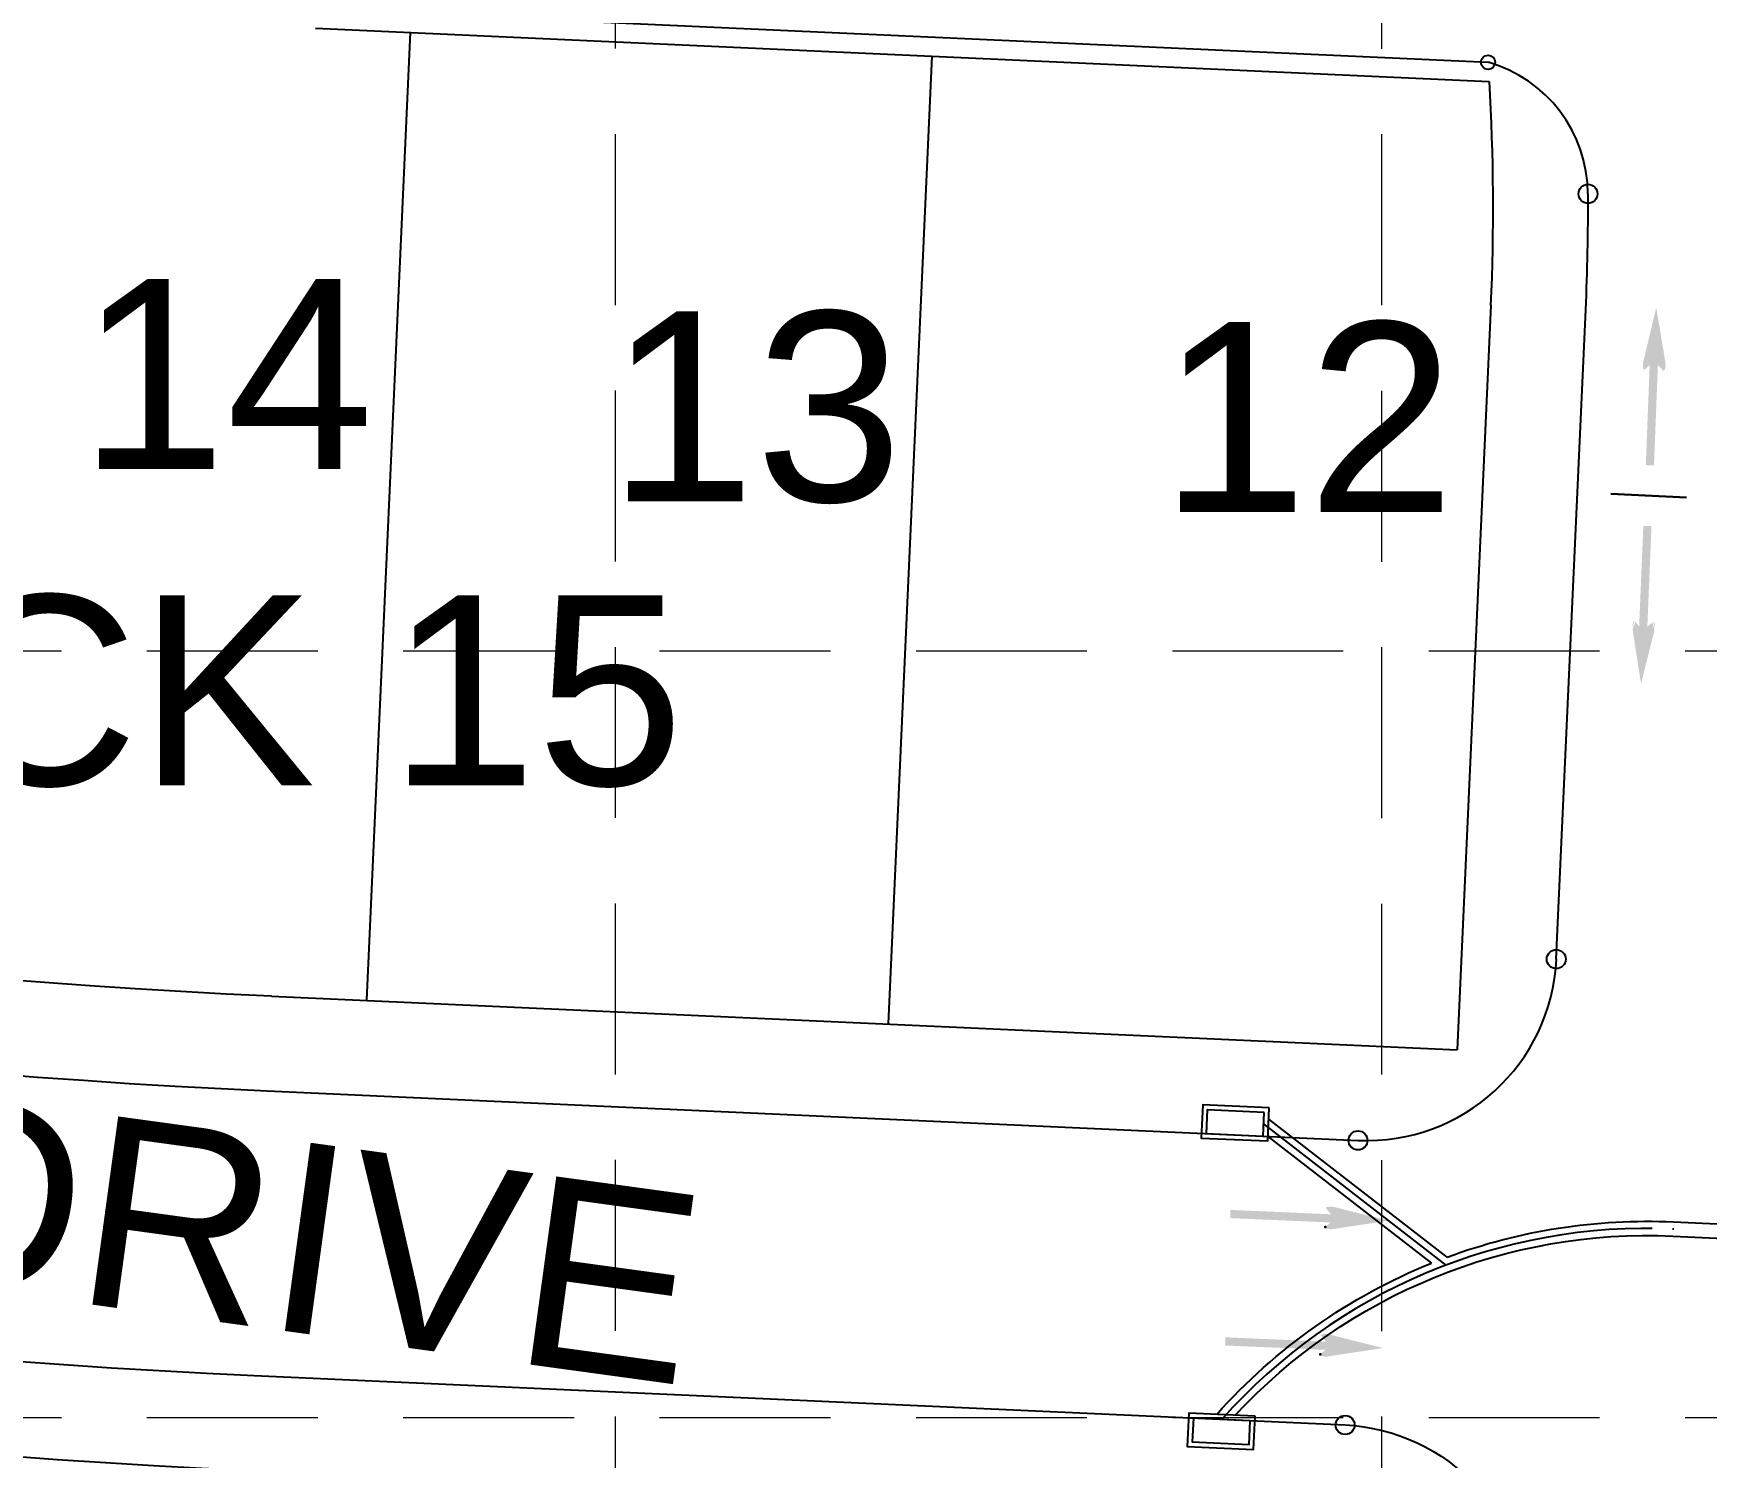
# Model space of a CAD drawing. Header units: feet. Extents: x 10084 to 13321, y 3329 to 8503.
# Drawn here: x 11399.3 to 11575.5, y 6315.5 to 6465.4 of the extents above; entities that cross this region are included whole.
import ezdxf
from ezdxf.enums import TextEntityAlignment as Align

# ---------------------------------------------------------------- set-up
doc = ezdxf.new("R2010")
doc.units = ezdxf.units.FT
doc.header["$LTSCALE"] = 40
doc.header["$MEASUREMENT"] = 0
for name, pattern in [('( Dashdot )', [1.001, 0.5, -0.25, 0.001, -0.25]), ('CENTERX2', [4, 2.5, -0.5, 0.5, -0.5]), ('DASHED', [0.75, 0.5, -0.25]), ('HIDDEN', [0.375, 0.25, -0.125])]:
    doc.linetypes.add(name, pattern=pattern)
for name, color, linetype in [('CURB', 4, 'Continuous'), ('flow arrow', 4, 'Continuous'), ('GRID', 254, 'DASHED'), ('INLET', 4, 'Continuous'), ('LOT', 7, 'Continuous'), ('NAME', 6, 'Continuous'), ('ROW', 3, '( Dashdot )'), ('STORM', 2, 'Continuous'), ('storm CL', 7, 'CENTERX2')]:
    doc.layers.add(name, color=color, linetype=linetype)
doc.styles.get("Standard").update_dxf_attribs({"font": 'ARIAL.TTF'})

msp = doc.modelspace()

# ---------------------------------------------------------------- hatches: boundary and pattern name
at = {"layer": 'flow arrow', "linetype": 'Continuous', "lineweight": 30}
h = msp.add_hatch(color=7, dxfattribs=at)
edge = h.paths.add_edge_path()
edge.add_line((11568.99, 6430.02), (11569.51, 6430.54))
edge.add_line((11569.51, 6430.54), (11569.1, 6419.97))
edge.add_line((11569.1, 6419.97), (11569.96, 6419.93))
edge.add_line((11569.96, 6419.93), (11570.37, 6430.51))
edge.add_line((11570.37, 6430.51), (11570.95, 6429.94))
edge.add_line((11570.95, 6429.94), (11570.95, 6429.93))
edge.add_ellipse((11571.01, 6430.47), major_axis=(-0.022, -0.56), ratio=0.285714, start_angle=345.5033, end_angle=485.8315)
edge.add_line((11571.16, 6430.8), (11571.16, 6430.8))
edge.add_line((11571.16, 6430.8), (11570.2, 6436.57))
edge.add_line((11570.2, 6436.57), (11568.84, 6430.88))
edge.add_line((11568.84, 6430.88), (11568.84, 6430.88))
edge.add_ellipse((11568.96, 6430.56), major_axis=(-0.022, -0.56), ratio=0.285714, start_angle=235.2731, end_angle=377.1827)
edge.add_line((11568.99, 6430.02), (11568.99, 6430.02))
edge.add_line((11568.99, 6430.02), (11568.99, 6430.02))
edge.add_line((11568.99, 6430.02), (11568.99, 6430.02))
h = msp.add_hatch(color=7, dxfattribs=at)
edge = h.paths.add_edge_path()
edge.add_line((11567.92, 6403.56), (11568.4, 6403))
edge.add_line((11568.4, 6403), (11568.84, 6413.57))
edge.add_line((11568.84, 6413.57), (11569.7, 6413.54))
edge.add_line((11569.7, 6413.54), (11569.26, 6402.96))
edge.add_line((11569.26, 6402.96), (11569.89, 6403.49))
edge.add_line((11569.89, 6403.49), (11569.89, 6403.49))
edge.add_ellipse((11569.9, 6402.94), major_axis=(0.023, 0.56), ratio=0.285714, start_angle=-125.8315, end_angle=14.4967, ccw=False)
edge.add_line((11570.02, 6402.61), (11570.02, 6402.61))
edge.add_line((11570.02, 6402.61), (11568.6, 6396.94))
edge.add_line((11568.6, 6396.94), (11567.7, 6402.71))
edge.add_line((11567.7, 6402.71), (11567.71, 6402.71))
edge.add_ellipse((11567.85, 6403.02), major_axis=(0.023, 0.56), ratio=0.285714, start_angle=-17.1827, end_angle=124.7269, ccw=False)
edge.add_line((11567.92, 6403.56), (11567.92, 6403.56))
edge.add_line((11567.92, 6403.56), (11567.92, 6403.56))
edge.add_line((11567.92, 6403.56), (11567.92, 6403.56))
h = msp.add_hatch(color=7, dxfattribs=at)
edge = h.paths.add_edge_path()
edge.add_line((11535.42, 6341.73), (11535.94, 6341.1))
edge.add_line((11535.94, 6341.1), (11525.36, 6341.56))
edge.add_line((11525.36, 6341.56), (11525.33, 6340.7))
edge.add_line((11525.33, 6340.7), (11535.9, 6340.24))
edge.add_line((11535.9, 6340.24), (11535.34, 6339.76))
edge.add_line((11535.34, 6339.76), (11535.34, 6339.76))
edge.add_ellipse((11535.87, 6339.69), major_axis=(-0.559, 0.024), ratio=0.285714, start_angle=342.8173, end_angle=484.7269)
edge.add_line((11536.19, 6339.55), (11536.19, 6339.55))
edge.add_line((11536.19, 6339.55), (11541.96, 6340.43))
edge.add_line((11541.96, 6340.43), (11536.29, 6341.86))
edge.add_line((11536.29, 6341.86), (11536.29, 6341.86))
edge.add_ellipse((11535.96, 6341.75), major_axis=(-0.559, 0.024), ratio=0.285714, start_angle=234.1685, end_angle=374.4967)
edge.add_line((11535.42, 6341.73), (11535.42, 6341.73))
edge.add_line((11535.42, 6341.73), (11535.42, 6341.73))
h = msp.add_hatch(color=7, dxfattribs=at)
edge = h.paths.add_edge_path()
edge.add_line((11534.88, 6328.32), (11535.4, 6327.69))
edge.add_line((11535.4, 6327.69), (11524.83, 6328.15))
edge.add_line((11524.83, 6328.15), (11524.79, 6327.29))
edge.add_line((11524.79, 6327.29), (11535.36, 6326.83))
edge.add_line((11535.36, 6326.83), (11534.81, 6326.36))
edge.add_line((11534.81, 6326.36), (11534.8, 6326.35))
edge.add_ellipse((11535.34, 6326.28), major_axis=(-0.559, 0.024), ratio=0.285714, start_angle=342.8173, end_angle=484.7269)
edge.add_line((11535.65, 6326.14), (11535.65, 6326.14))
edge.add_line((11535.65, 6326.14), (11541.43, 6327.02))
edge.add_line((11541.43, 6327.02), (11535.75, 6328.45))
edge.add_line((11535.75, 6328.45), (11535.76, 6328.45))
edge.add_ellipse((11535.42, 6328.34), major_axis=(-0.559, 0.024), ratio=0.285714, start_angle=234.1685, end_angle=374.4967)
edge.add_line((11534.88, 6328.32), (11534.88, 6328.32))
edge.add_line((11534.88, 6328.32), (11534.88, 6328.32))

# ---------------------------------------------------------------- linework, layer by layer
at = {"layer": 'CURB', "color": 7}
for p, q in [((11429.07, 6467.98), (11552.49, 6462.38)), ((11559.67, 6367.96), (11562.78, 6436.33)), ((11423.91, 6354.09), (11538.79, 6348.88)), ((11422.55, 6324.13), (11537.43, 6318.92))]:
    msp.add_line(p, q, dxfattribs=at)
for centre, radius in [((11552.49, 6462.38), 0.75), ((11563.01, 6448.53), 1), ((11559.67, 6367.96), 1), ((11538.79, 6348.88), 1), ((11537.43, 6318.92), 1)]:
    msp.add_circle(centre, radius, dxfattribs=at)
for centre, radius, start, end in [((11548.51, 6448.44), 14.5, 0.3778, 74.0798), ((11328.02, 6446.98), 235, 357.4031, 0.3778), ((11461.29, 7178.25), 825, 245.90955, 267.40314), ((11461.29, 7178.25), 855, 245.90955, 267.40314), ((11539.7, 6368.86), 20, 267.4032, 357.4031)]:
    msp.add_arc(centre, radius, start, end, dxfattribs=at)
at = {"layer": 'CURB', "color": 7, "extrusion": (0, 0, -1)}
msp.add_arc((-11536.52, 6298.94), 20, 92.5968, 182.5969, dxfattribs=at)
at = {"layer": 'flow arrow', "color": 7, "linetype": 'Continuous', "lineweight": 30}
msp.add_line((11573.39, 6416.57), (11565.4, 6416.93), dxfattribs=at)
for p in [(11535.34, 6339.76), (11534.81, 6326.36)]:
    msp.add_point(p, dxfattribs=at)
at = {"layer": 'GRID', "color": 252, "linetype": 'HIDDEN', "lineweight": 0, "ltscale": 1.8}
for p, q in [((11460.59, 3736.82), (11460.59, 8418.16)), ((11541.3, 3736.8), (11541.3, 8418.16)), ((10169.24, 6400.42), (13236.21, 6400.42)), ((10169.24, 6319.71), (13236.21, 6319.71))]:
    msp.add_line(p, q, dxfattribs=at)
at = {"layer": 'INLET', "color": 5, "flags": 128}
for points in [[(11529.43, 6352.31), (11522.44, 6352.63), (11522.28, 6349.13), (11529.28, 6348.82)], [(11528.91, 6351.83), (11522.92, 6352.11), (11522.81, 6349.61), (11528.8, 6349.34)], [(11527.96, 6319.85), (11520.97, 6320.16), (11520.81, 6316.67), (11527.8, 6316.35)], [(11527.44, 6319.37), (11521.45, 6319.64), (11521.33, 6317.14), (11527.33, 6316.87)]]:
    msp.add_lwpolyline(points, close=True, dxfattribs=at)
at = {"layer": 'LOT', "color": 7}
for p, q in [((11438.97, 6465.53), (11434.35, 6363.63)), ((11493.91, 6463.03), (11489.29, 6361.14))]:
    msp.add_line(p, q, dxfattribs=at)
at = {"layer": 'ROW', "color": 7, "linetype": 'Continuous'}
for p, q in [((11428.98, 6465.98), (11552.62, 6460.37)), ((11552.79, 6436.79), (11549.23, 6358.42)), ((11424.36, 6364.08), (11549.23, 6358.42))]:
    msp.add_line(p, q, dxfattribs=at)
for centre, radius, start, end in [((11328.02, 6446.98), 225, 357.4031, 3.4117), ((11461.29, 7178.25), 815, 245.90955, 267.40314), ((11461.29, 7178.25), 865, 245.90955, 267.40314)]:
    msp.add_arc(centre, radius, start, end, dxfattribs=at)
at = {"layer": 'STORM', "color": 5}
for p, q in [((11529.38, 6351.13), (11548.16, 6336.58)), ((11529.3, 6349.3), (11546.53, 6335.95))]:
    msp.add_line(p, q, dxfattribs=at)
at = {"layer": 'STORM', "color": 5, "flags": 128}
for points in [[(11548.18, 6336.59, -0.100275), (11572.02, 6340.3), (11572.02, 6340.3), (11589.68, 6339.5)], [(11525.85, 6319.94, -0.220361), (11571.95, 6338.81), (11571.95, 6338.81), (11589.62, 6338)]]:
    msp.add_lwpolyline(points, format="xyb", dxfattribs=at)
at = {"layer": 'STORM', "color": 5, "extrusion": (0, 0, -1)}
msp.add_arc((-11569.27, 6279.62), 60.75, 41.6993, 68.023, dxfattribs=at)
at = {"layer": 'storm CL', "color": 5}
msp.add_line((11528.86, 6350.59), (11548.04, 6335.74), dxfattribs=at)
at = {"layer": 'storm CL', "color": 5, "flags": 128}
msp.add_lwpolyline([(11729.62, 6332.41), (11571.98, 6339.56), (11571.98, 6339.56, 0.225959), (11524.44, 6319.5)], format="xyb", dxfattribs=at)

# ---------------------------------------------------------------- texts
at = {"layer": 'NAME', "color": 7}
for s, p in [('14', (11404.05, 6429.55)), ('13', (11459.77, 6426.14)), ('12', (11517.93, 6425.02)), ('BLOCK 15', (11334.26, 6396.27))]:
    msp.add_text(s, height=20, dxfattribs=at).set_placement(p, align=Align.MIDDLE_LEFT)
msp.add_text('COTTON GIN DRIVE', height=20, rotation=352.2078, dxfattribs=at).set_placement((11203.16, 6369.37), align=Align.MIDDLE_LEFT)

doc.saveas('drawing.dxf')
